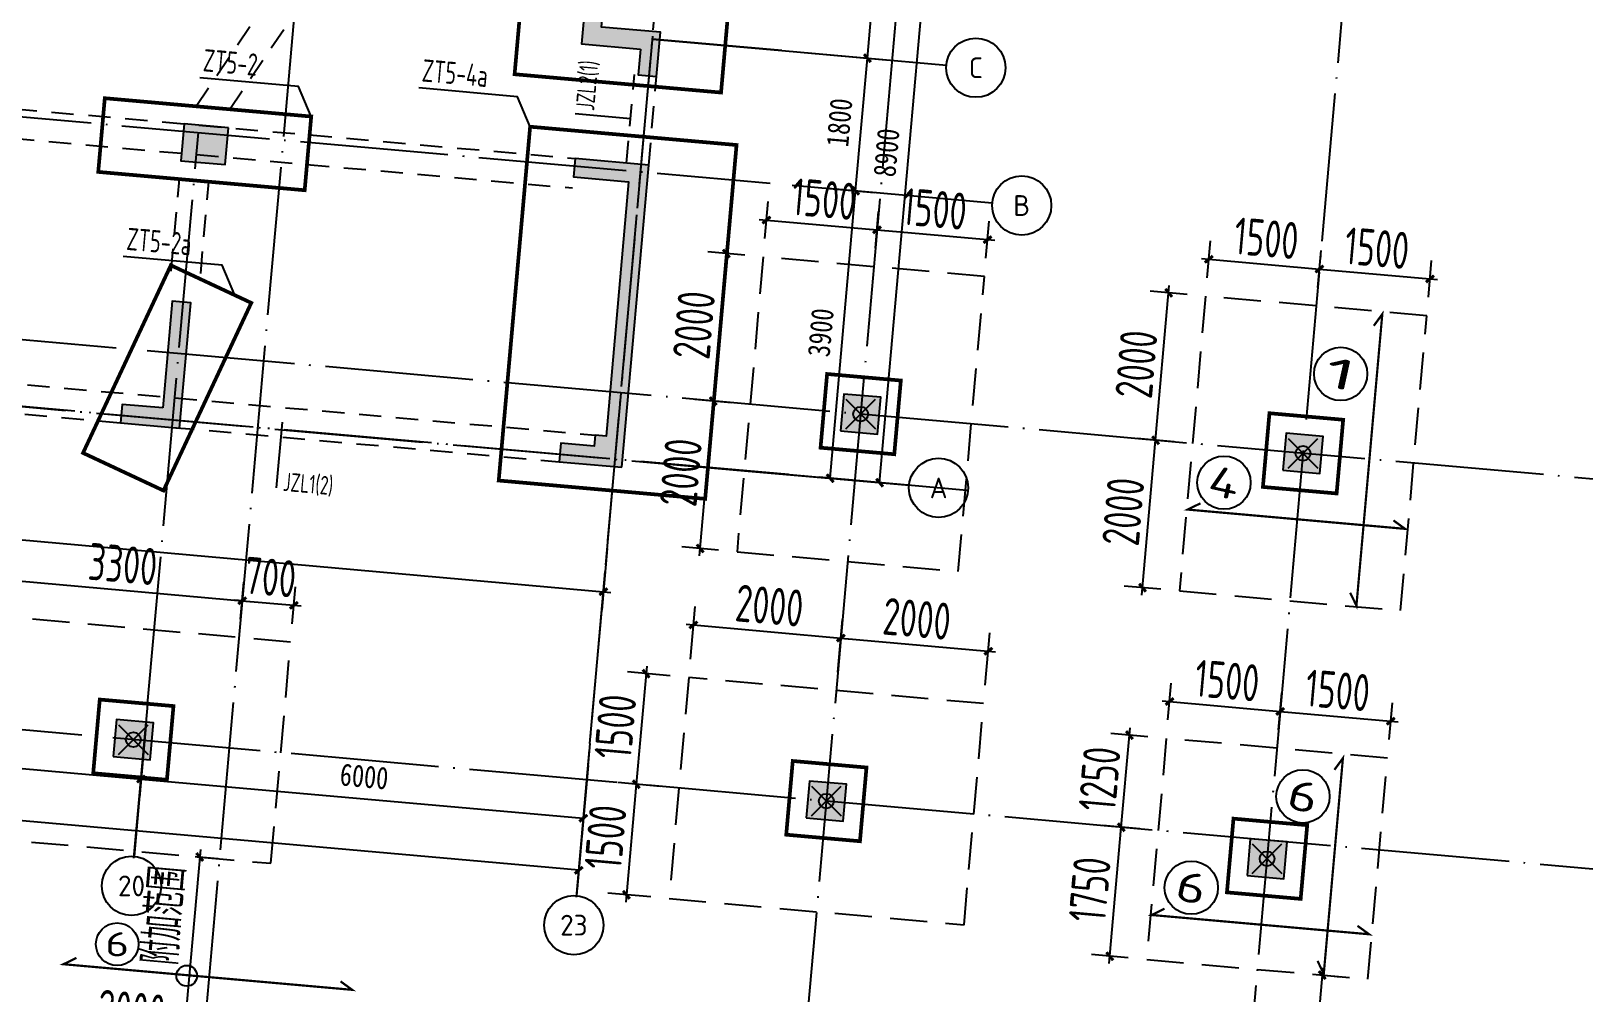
# Model space of a CAD drawing. Extents: x -57409 to 252654, y -8259 to 229119.
# Drawn here: x 193468 to 214449, y 32234 to 45232 of the extents above; entities that cross this region are included whole.
import ezdxf
from ezdxf.enums import TextEntityAlignment as Align

# ---------------------------------------------------------------- set-up
doc = ezdxf.new("R2010")
doc.units = 0
doc.header["$LTSCALE"] = 100
doc.header["$PDMODE"] = 35
doc.header["$PDSIZE"] = 200
for name, pattern in [('3', [5, 3, -2]), ('DASHED', [0.75, 0.5, -0.25]), ('DOTE', [2.42, 2, -0.2, 0.02, -0.2])]:
    doc.linetypes.add(name, pattern=pattern)
doc.layers.get('0').update_dxf_attribs({"linetype": 'CONTINUOUS'})
doc.layers.get('Defpoints').update_dxf_attribs({"linetype": 'CONTINUOUS'})
for name, color, linetype in [('AXIS', 3, 'CONTINUOUS'), ('B-TEXT', 3, 'CONTINUOUS'), ('codim', 7, 'CONTINUOUS'), ('COLU', 7, 'CONTINUOUS'), ('colu-主楼', 7, 'CONTINUOUS'), ('CT', 2, 'CONTINUOUS'), ('dote', 253, 'DOTE'), ('h填实-主楼', 254, 'CONTINUOUS'), ('h填实-柱墙', 254, 'CONTINUOUS'), ('wall-主楼', 2, 'CONTINUOUS'), ('Z-AXIS', 3, 'CONTINUOUS'), ('Z-CT', 2, 'CONTINUOUS'), ('Z-TEXT', 2, 'CONTINUOUS'), ('z柱下板带', 140, 'CONTINUOUS'), ('z柱下板带1', 60, 'CONTINUOUS'), ('承台编号', 3, 'CONTINUOUS'), ('板底钢筋', 24, 'CONTINUOUS'), ('梁虚线', 134, '3'), ('水平标注', 2, 'CONTINUOUS')]:
    doc.layers.add(name, color=color, linetype=linetype)
doc.layers.add('重心计算', color=7, linetype='CONTINUOUS', plot=False)
doc.styles.add('_TCH_AXIS', font='tssdeng.shx', dxfattribs={"width": 0.7, "bigfont": 'tssdchn.shx'})
doc.styles.add('CADReader_TextStyle', font='tssdeng.shx', dxfattribs={"height": 0.2, "bigfont": 'gbcbig.shx'})
doc.styles.add('COMPLEX', font='tssdeng.shx', dxfattribs={"width": 0.7, "bigfont": 'tssdchn.shx'})
doc.styles.add('DIM_FONT', font='SIMHEI.TTF', dxfattribs={"width": 0.8})
doc.styles.add('Jgcad-DIM', font='tssdeng.shx', dxfattribs={"width": 0.7, "bigfont": 'tssdchn.shx'})
doc.styles.get("Standard").update_dxf_attribs({"font": 'tssdeng.shx', "width": 0.7, "bigfont": 'tssdchn.shx'})
doc.styles.add('TSSD_Dimension', font='tssdeng.shx', dxfattribs={"width": 0.7})
doc.dimstyles.new('DIMN', dxfattribs={"dimtxt": 300, "dimasz": 100, "dimexe": 250, "dimexo": 300, "dimgap": 150, "dimtad": 1, "dimdec": 0, "dimzin": 0, "dimdsep": 46, "dimtxsty": 'DIM_FONT', "dimblk": 'ARCHTICK', "dimcen": 0.09, "dimclrt": 7, "dimazin": 2, "dimtfac": 1, "dimtdec": 0, "dimtix": 1, "dimtmove": 2, "dimatfit": 3, "dimfxl": 1, "dimtolj": 1, "dimtzin": 0, "dimarcsym": 0})
doc.dimstyles.new('TSSD_100_100$0', dxfattribs={"dimtxt": 300, "dimasz": 100, "dimexe": 100, "dimexo": 250, "dimgap": 100, "dimtad": 1, "dimdec": 0, "dimzin": 0, "dimdsep": 46, "dimtxsty": 'TSSD_Dimension', "dimblk": '_tsdbk', "dimblk1": '_tsdbk', "dimblk2": '_tsdbk', "dimsah": 1, "dimcen": 0, "dimdle": 100, "dimclrt": 7, "dimadec": 0, "dimazin": 0, "dimtfac": 1, "dimtdec": 0, "dimtix": 1, "dimtmove": 2, "dimatfit": 3, "dimldrblk": '_tsdbk', "dimfxl": 1, "dimtolj": 1, "dimtzin": 0, "dimarcsym": 0})

# ---------------------------------------------------------------- blocks, each defined once
blk = doc.blocks.new('_tsdbk')
blk.add_line((-1, 0), (0, 0))
at = {"const_width": 0.5}
blk.add_lwpolyline([(-0.7, -0.7), (0.7, 0.7)], dxfattribs=at)
blk = doc.blocks.new('*D14')
at = {"layer": 'Defpoints', "color": 0}
for p in [(48949, 33607), (214449, 18928), (214184, 15937)]:
    blk.add_point(p, dxfattribs=at)
at = {"layer": 'Z-AXIS', "color": 0, "lineweight": -2}
for p, q in [((48927, 33358), (48675, 30516)), ((48783, 30606), (214084, 15946)), ((214427, 18679), (214175, 15837))]:
    blk.add_line(p, q, dxfattribs=at)
at = {"layer": 'Z-AXIS', "color": 0, "lineweight": -2, "xscale": 100, "yscale": 100, "zscale": 100}
for p, rotation in [((48684, 30615), 174.9316457825303), ((214184, 15937), 354.9316457825303)]:
    blk.add_blockref('_tsdbk', p, dxfattribs=dict(at, rotation=rotation))
at = {"layer": 'Z-AXIS', "color": 7, "insert": (131465, 23625), "char_height": 500, "attachment_point": 5, "rotation": 354.9316, "style": 'TSSD_Dimension'}
blk.add_mtext('\\A1;166150', dxfattribs=at)
blk = doc.blocks.new('_AXISO')
blk.add_circle((0, 0), 0.5)
at = {"layer": 'B-TEXT', "style": 'COMPLEX', "width": 1.450893}
blk.add_attdef('A', text='', height=0.56, dxfattribs=at).set_placement((0.249375, -0.28), (0.749375, -0.28), align=Align.FIT)
blk = doc.blocks.new('_ArchTick')
at = {"color": 0, "linetype": 'ByBlock', "const_width": 0.4}
blk.add_lwpolyline([(-0.5, -0.5), (0.5, 0.5)], dxfattribs=at)
blk = doc.blocks.new('*D2493')
at = {"layer": 'codim', "color": 7, "lineweight": -2}
for p, q in [((208447, 34451), (207949, 34495)), ((208292, 32708), (207794, 32752))]:
    blk.add_line(p, q, dxfattribs=at)
at = {"layer": 'codim', "color": 0, "lineweight": -2}
blk.add_line((208035, 32630), (208207, 34572), dxfattribs=at)
at = {"layer": 'Defpoints', "color": 0}
for p in [(208198, 34473), (208696, 34429), (208541, 32685)]:
    blk.add_point(p, dxfattribs=at)
at = {"layer": 'codim', "color": 0, "lineweight": -2, "xscale": 100, "yscale": 100, "zscale": 100}
for p, rotation in [((208198, 34473), 84.93164578921419), ((208043, 32730), 264.9316457892142)]:
    blk.add_blockref('_ArchTick', p, dxfattribs=dict(at, rotation=rotation))
at = {"layer": 'codim', "color": 1, "insert": (207772, 33632), "char_height": 500, "attachment_point": 5, "rotation": 84.9316, "style": 'Jgcad-DIM'}
blk.add_mtext('\\A1;1750', dxfattribs=at)
blk = doc.blocks.new('*D2494')
at = {"layer": 'codim', "color": 7, "lineweight": -2}
for p, q in [((208557, 35696), (208059, 35740)), ((208447, 34451), (207949, 34495))]:
    blk.add_line(p, q, dxfattribs=at)
at = {"layer": 'codim', "color": 0, "lineweight": -2}
blk.add_line((208189, 34373), (208317, 35818), dxfattribs=at)
at = {"layer": 'Defpoints', "color": 0}
for p in [(208308, 35718), (208807, 35674), (208696, 34429)]:
    blk.add_point(p, dxfattribs=at)
at = {"layer": 'codim', "color": 0, "lineweight": -2, "xscale": 100, "yscale": 100, "zscale": 100}
for p, rotation in [((208308, 35718), 84.93164578921419), ((208198, 34473), 264.9316457892142)]:
    blk.add_blockref('_ArchTick', p, dxfattribs=dict(at, rotation=rotation))
at = {"layer": 'codim', "color": 1, "insert": (207905, 35126), "char_height": 500, "attachment_point": 5, "rotation": 84.9316, "style": 'Jgcad-DIM'}
blk.add_mtext('\\A1;1250', dxfattribs=at)
blk = doc.blocks.new('*D2495')
at = {"layer": 'codim', "color": 7, "lineweight": -2}
for p, q in [((208829, 35923), (208873, 36421)), ((210323, 35790), (210367, 36288))]:
    blk.add_line(p, q, dxfattribs=at)
at = {"layer": 'codim', "color": 0, "lineweight": -2}
blk.add_line((208751, 36181), (210444, 36030), dxfattribs=at)
at = {"layer": 'Defpoints', "color": 0}
for p in [(210345, 36039), (208807, 35674), (210301, 35541)]:
    blk.add_point(p, dxfattribs=at)
at = {"layer": 'codim', "color": 0, "lineweight": -2, "xscale": 100, "yscale": 100, "zscale": 100}
for p, rotation in [((208851, 36172), 174.931645787588), ((210345, 36039), 354.9316457875879)]:
    blk.add_blockref('_ArchTick', p, dxfattribs=dict(at, rotation=rotation))
at = {"layer": 'codim', "color": 1, "insert": (209629, 36454), "char_height": 500, "attachment_point": 5, "rotation": 354.9316, "style": 'Jgcad-DIM'}
blk.add_mtext('\\A1;1500', dxfattribs=at)
blk = doc.blocks.new('*D2496')
at = {"layer": 'codim', "color": 7, "lineweight": -2}
for p, q in [((210323, 35790), (210367, 36288)), ((211817, 35658), (211861, 36156))]:
    blk.add_line(p, q, dxfattribs=at)
at = {"layer": 'codim', "color": 0, "lineweight": -2}
blk.add_line((210245, 36048), (211939, 35898), dxfattribs=at)
at = {"layer": 'Defpoints', "color": 0}
for p in [(211839, 35907), (210301, 35541), (211795, 35409)]:
    blk.add_point(p, dxfattribs=at)
at = {"layer": 'codim', "color": 0, "lineweight": -2, "xscale": 100, "yscale": 100, "zscale": 100}
for p, rotation in [((210345, 36039), 174.931645787588), ((211839, 35907), 354.9316457875879)]:
    blk.add_blockref('_ArchTick', p, dxfattribs=dict(at, rotation=rotation))
at = {"layer": 'codim', "color": 1, "insert": (211123, 36322), "char_height": 500, "attachment_point": 5, "rotation": 354.9316, "style": 'Jgcad-DIM'}
blk.add_mtext('\\A1;1500', dxfattribs=at)
blk = doc.blocks.new('*D2497')
at = {"layer": 'codim', "color": 0, "lineweight": -2}
blk.add_line((202500, 38141), (202694, 40332), dxfattribs=at)
at = {"layer": 'codim', "color": 7, "lineweight": -2}
for p, q in [((202934, 40210), (202436, 40254)), ((202758, 38218), (202260, 38262))]:
    blk.add_line(p, q, dxfattribs=at)
at = {"layer": 'Defpoints', "color": 0}
for p in [(202685, 40232), (203183, 40188), (203007, 38196)]:
    blk.add_point(p, dxfattribs=at)
at = {"layer": 'codim', "color": 0, "lineweight": -2, "xscale": 100, "yscale": 100, "zscale": 100}
for p, rotation in [((202685, 40232), 84.93164578921422), ((202509, 38240), 264.9316457892142)]:
    blk.add_blockref('_ArchTick', p, dxfattribs=dict(at, rotation=rotation))
at = {"layer": 'codim', "color": 1, "insert": (202248, 39267), "char_height": 500, "attachment_point": 5, "rotation": 84.9316, "style": 'Jgcad-DIM'}
blk.add_mtext('\\A1;2000', dxfattribs=at)
blk = doc.blocks.new('*D2498')
at = {"layer": 'codim', "color": 7, "lineweight": -2}
for p, q in [((203382, 42429), (203426, 42927)), ((204876, 42297), (204920, 42795))]:
    blk.add_line(p, q, dxfattribs=at)
at = {"layer": 'codim', "color": 0, "lineweight": -2}
blk.add_line((203305, 42687), (204998, 42537), dxfattribs=at)
at = {"layer": 'Defpoints', "color": 0}
for p in [(204898, 42546), (203360, 42180), (204854, 42048)]:
    blk.add_point(p, dxfattribs=at)
at = {"layer": 'codim', "color": 0, "lineweight": -2, "xscale": 100, "yscale": 100, "zscale": 100}
for p, rotation in [((203404, 42678), 174.9316457875892), ((204898, 42546), 354.9316457875892)]:
    blk.add_blockref('_ArchTick', p, dxfattribs=dict(at, rotation=rotation))
at = {"layer": 'codim', "color": 1, "insert": (204182, 42961), "char_height": 500, "attachment_point": 5, "rotation": 354.9316, "style": 'Jgcad-DIM'}
blk.add_mtext('\\A1;1500', dxfattribs=at)
blk = doc.blocks.new('*D2499')
at = {"layer": 'codim', "color": 7, "lineweight": -2}
for p, q in [((204876, 42297), (204920, 42795)), ((206370, 42164), (206415, 42662))]:
    blk.add_line(p, q, dxfattribs=at)
at = {"layer": 'codim', "color": 0, "lineweight": -2}
blk.add_line((204799, 42555), (206492, 42405), dxfattribs=at)
at = {"layer": 'Defpoints', "color": 0}
for p in [(206392, 42413), (204854, 42048), (206348, 41915)]:
    blk.add_point(p, dxfattribs=at)
at = {"layer": 'codim', "color": 0, "lineweight": -2, "xscale": 100, "yscale": 100, "zscale": 100}
for p, rotation in [((204898, 42546), 174.9316457875892), ((206392, 42413), 354.9316457875892)]:
    blk.add_blockref('_ArchTick', p, dxfattribs=dict(at, rotation=rotation))
at = {"layer": 'codim', "color": 1, "insert": (205676, 42828), "char_height": 500, "attachment_point": 5, "rotation": 354.9316, "style": 'Jgcad-DIM'}
blk.add_mtext('\\A1;1500', dxfattribs=at)
blk = doc.blocks.new('*D2448')
at = {"layer": 'codim', "color": 7, "lineweight": -2}
for p, q in [((208911, 39680), (208413, 39724)), ((208734, 37688), (208236, 37732))]:
    blk.add_line(p, q, dxfattribs=at)
at = {"layer": 'codim', "color": 0, "lineweight": -2}
blk.add_line((208476, 37611), (208671, 39802), dxfattribs=at)
at = {"layer": 'Defpoints', "color": 0}
for p in [(208662, 39702), (209160, 39658), (208983, 37666)]:
    blk.add_point(p, dxfattribs=at)
at = {"layer": 'codim', "color": 0, "lineweight": -2, "xscale": 100, "yscale": 100, "zscale": 100}
for p, rotation in [((208662, 39702), 84.93164578921419), ((208485, 37710), 264.9316457892142)]:
    blk.add_blockref('_ArchTick', p, dxfattribs=dict(at, rotation=rotation))
at = {"layer": 'codim', "color": 1, "insert": (208225, 38737), "char_height": 500, "attachment_point": 5, "rotation": 84.9316, "style": 'Jgcad-DIM'}
blk.add_mtext('\\A1;2000', dxfattribs=at)
blk = doc.blocks.new('*D2449')
at = {"layer": 'codim', "color": 0, "lineweight": -2}
blk.add_line((208653, 39603), (208847, 41794), dxfattribs=at)
at = {"layer": 'codim', "color": 7, "lineweight": -2}
for p, q in [((209088, 41672), (208590, 41717)), ((208911, 39680), (208413, 39724))]:
    blk.add_line(p, q, dxfattribs=at)
at = {"layer": 'Defpoints', "color": 0}
for p in [(208839, 41694), (209337, 41650), (209160, 39658)]:
    blk.add_point(p, dxfattribs=at)
at = {"layer": 'codim', "color": 0, "lineweight": -2, "xscale": 100, "yscale": 100, "zscale": 100}
for p, rotation in [((208839, 41694), 84.93164578921419), ((208662, 39702), 264.9316457892142)]:
    blk.add_blockref('_ArchTick', p, dxfattribs=dict(at, rotation=rotation))
at = {"layer": 'codim', "color": 1, "insert": (208402, 40729), "char_height": 500, "attachment_point": 5, "rotation": 84.9316, "style": 'Jgcad-DIM'}
blk.add_mtext('\\A1;2000', dxfattribs=at)
blk = doc.blocks.new('*D2450')
at = {"layer": 'codim', "color": 7, "lineweight": -2}
for p, q in [((209359, 41899), (209403, 42397)), ((210853, 41767), (210897, 42265))]:
    blk.add_line(p, q, dxfattribs=at)
at = {"layer": 'codim', "color": 0, "lineweight": -2}
blk.add_line((209281, 42157), (210975, 42007), dxfattribs=at)
at = {"layer": 'Defpoints', "color": 0}
for p in [(210875, 42016), (209337, 41650), (210831, 41518)]:
    blk.add_point(p, dxfattribs=at)
at = {"layer": 'codim', "color": 0, "lineweight": -2, "xscale": 100, "yscale": 100, "zscale": 100}
for p, rotation in [((209381, 42148), 174.9316457875876), ((210875, 42016), 354.9316457875876)]:
    blk.add_blockref('_ArchTick', p, dxfattribs=dict(at, rotation=rotation))
at = {"layer": 'codim', "color": 1, "insert": (210159, 42431), "char_height": 500, "attachment_point": 5, "rotation": 354.9316, "style": 'Jgcad-DIM'}
blk.add_mtext('\\A1;1500', dxfattribs=at)
blk = doc.blocks.new('*D2451')
at = {"layer": 'codim', "color": 7, "lineweight": -2}
for p, q in [((210853, 41767), (210897, 42265)), ((212347, 41634), (212391, 42132))]:
    blk.add_line(p, q, dxfattribs=at)
at = {"layer": 'codim', "color": 0, "lineweight": -2}
blk.add_line((210775, 42025), (212469, 41874), dxfattribs=at)
at = {"layer": 'Defpoints', "color": 0}
for p in [(212369, 41883), (210831, 41518), (212325, 41385)]:
    blk.add_point(p, dxfattribs=at)
at = {"layer": 'codim', "color": 0, "lineweight": -2, "xscale": 100, "yscale": 100, "zscale": 100}
for p, rotation in [((210875, 42016), 174.9316457875876), ((212369, 41883), 354.9316457875876)]:
    blk.add_blockref('_ArchTick', p, dxfattribs=dict(at, rotation=rotation))
at = {"layer": 'codim', "color": 1, "insert": (211653, 42298), "char_height": 500, "attachment_point": 5, "rotation": 354.9316, "style": 'Jgcad-DIM'}
blk.add_mtext('\\A1;1500', dxfattribs=at)
blk = doc.blocks.new('*D1786')
at = {"layer": 'codim', "color": 7, "lineweight": -2}
for p, q in [((193013, 37576), (193057, 38075)), ((196300, 37285), (196344, 37783))]:
    blk.add_line(p, q, dxfattribs=at)
at = {"layer": 'codim', "color": 0, "lineweight": -2}
blk.add_line((192935, 37834), (196422, 37525), dxfattribs=at)
at = {"layer": 'Defpoints', "color": 0}
for p in [(196322, 37534), (192991, 37327), (196278, 37036)]:
    blk.add_point(p, dxfattribs=at)
at = {"layer": 'codim', "color": 0, "lineweight": -2, "xscale": 100, "yscale": 100, "zscale": 100}
for p, rotation in [((193035, 37825), 174.9316457875869), ((196322, 37534), 354.9316457875869)]:
    blk.add_blockref('_ArchTick', p, dxfattribs=dict(at, rotation=rotation))
at = {"layer": 'codim', "color": 1, "insert": (194709, 38028), "char_height": 500, "attachment_point": 5, "rotation": 354.9316, "style": 'Jgcad-DIM'}
blk.add_mtext('\\A1;3300', dxfattribs=at)
blk = doc.blocks.new('*D1567')
at = {"layer": 'codim', "color": 7, "lineweight": -2}
for p, q in [((193778, 31485), (193822, 31983)), ((195770, 31308), (195814, 31806))]:
    blk.add_line(p, q, dxfattribs=at)
at = {"layer": 'codim', "color": 0, "lineweight": -2}
blk.add_line((193700, 31743), (195892, 31549), dxfattribs=at)
at = {"layer": 'Defpoints', "color": 0}
for p in [(195792, 31557), (193756, 31236), (195748, 31059)]:
    blk.add_point(p, dxfattribs=at)
at = {"layer": 'codim', "color": 0, "lineweight": -2, "xscale": 100, "yscale": 100, "zscale": 100}
for p, rotation in [((193800, 31734), 174.9316457875891), ((195792, 31557), 354.9316457875891)]:
    blk.add_blockref('_ArchTick', p, dxfattribs=dict(at, rotation=rotation))
at = {"layer": 'codim', "color": 1, "insert": (194827, 31994), "char_height": 500, "attachment_point": 5, "rotation": 354.9316, "style": 'Jgcad-DIM'}
blk.add_mtext('\\A1;2000', dxfattribs=at)
blk = doc.blocks.new('*D441')
at = {"layer": 'codim', "color": 7, "lineweight": -2}
for p, q in [((196300, 37285), (196344, 37783)), ((196997, 37223), (197041, 37721))]:
    blk.add_line(p, q, dxfattribs=at)
at = {"layer": 'codim', "color": 0, "lineweight": -2}
for p, q in [((196322, 37534), (196222, 37543)), ((196322, 37534), (197019, 37472)), ((197019, 37472), (197119, 37463))]:
    blk.add_line(p, q, dxfattribs=at)
at = {"layer": 'Defpoints', "color": 0}
for p in [(197019, 37472), (196278, 37036), (196975, 36974)]:
    blk.add_point(p, dxfattribs=at)
at = {"layer": 'codim', "color": 0, "lineweight": -2, "xscale": 100, "yscale": 100, "zscale": 100}
for p, rotation in [((196322, 37534), 354.9316457875869), ((197019, 37472), 174.9316457875869)]:
    blk.add_blockref('_ArchTick', p, dxfattribs=dict(at, rotation=rotation))
at = {"layer": 'codim', "color": 1, "insert": (196702, 37852), "char_height": 500, "attachment_point": 5, "rotation": 354.9316, "style": 'Jgcad-DIM'}
blk.add_mtext('\\A1;700', dxfattribs=at)
blk = doc.blocks.new('*D442')
at = {"layer": 'codim', "color": 7, "lineweight": -2}
for p, q in [((203111, 42202), (202613, 42247)), ((202934, 40210), (202436, 40254))]:
    blk.add_line(p, q, dxfattribs=at)
at = {"layer": 'codim', "color": 0, "lineweight": -2}
blk.add_line((202676, 40133), (202871, 42324), dxfattribs=at)
at = {"layer": 'Defpoints', "color": 0}
for p in [(202862, 42225), (203360, 42180), (203183, 40188)]:
    blk.add_point(p, dxfattribs=at)
at = {"layer": 'codim', "color": 0, "lineweight": -2, "xscale": 100, "yscale": 100, "zscale": 100}
for p, rotation in [((202862, 42225), 84.93164578921422), ((202685, 40232), 264.9316457892142)]:
    blk.add_blockref('_ArchTick', p, dxfattribs=dict(at, rotation=rotation))
at = {"layer": 'codim', "color": 1, "insert": (202425, 41259), "char_height": 500, "attachment_point": 5, "rotation": 84.9316, "style": 'Jgcad-DIM'}
blk.add_mtext('\\A1;2000', dxfattribs=at)
blk = doc.blocks.new('*D2881')
at = {"layer": 'codim', "color": 0, "lineweight": -2}
blk.add_line((210922, 32575), (210536, 28242), dxfattribs=at)
at = {"layer": 'codim', "color": 7, "lineweight": -2}
for p, q in [((210852, 32481), (211162, 32453)), ((210485, 28347), (210794, 28319))]:
    blk.add_line(p, q, dxfattribs=at)
at = {"layer": 'Defpoints', "color": 0}
for p in [(210603, 32503), (210236, 28369), (210545, 28342)]:
    blk.add_point(p, dxfattribs=at)
at = {"layer": 'codim', "color": 0, "lineweight": -2, "xscale": 100, "yscale": 100, "zscale": 100}
for p, rotation in [((210913, 32475), 84.89999999998034), ((210545, 28342), 264.8999999999803)]:
    blk.add_blockref('_ArchTick', p, dxfattribs=dict(at, rotation=rotation))
at = {"layer": 'codim', "color": 1, "insert": (210380, 30440), "char_height": 500, "attachment_point": 5, "rotation": 84.9, "style": 'Jgcad-DIM'}
blk.add_mtext('\\A1;\\A1;\\A1;\\A1;附加范围', dxfattribs=at)
blk = doc.blocks.new('*D2882')
at = {"layer": 'codim', "color": 0, "lineweight": -2}
blk.add_line((195757, 34171), (195473, 30983), dxfattribs=at)
at = {"layer": 'codim', "color": 7, "lineweight": -2}
for p, q in [((195687, 34077), (195998, 34049)), ((195422, 31088), (195731, 31061))]:
    blk.add_line(p, q, dxfattribs=at)
at = {"layer": 'Defpoints', "color": 0}
for p in [(195438, 34099), (195173, 31111), (195482, 31083)]:
    blk.add_point(p, dxfattribs=at)
at = {"layer": 'codim', "color": 0, "lineweight": -2, "xscale": 100, "yscale": 100, "zscale": 100}
for p, rotation in [((195748, 34071), 84.89999999998034), ((195482, 31083), 264.8999999999803)]:
    blk.add_blockref('_ArchTick', p, dxfattribs=dict(at, rotation=rotation))
at = {"layer": 'codim', "color": 1, "insert": (195265, 33282), "char_height": 500, "attachment_point": 5, "rotation": 84.9, "style": 'Jgcad-DIM'}
blk.add_mtext('\\A1;\\A1;\\A1;\\A1;附加范围', dxfattribs=at)
blk = doc.blocks.new('*D2948')
at = {"layer": 'codim', "color": 7, "lineweight": -2}
for p, q in [((202376, 36746), (202440, 37456)), ((204368, 36569), (204432, 37279))]:
    blk.add_line(p, q, dxfattribs=at)
at = {"layer": 'codim', "color": 0, "lineweight": -2}
blk.add_line((202318, 37216), (204509, 37021), dxfattribs=at)
at = {"layer": 'Defpoints', "color": 0}
for p in [(204409, 37030), (202354, 36497), (204346, 36320)]:
    blk.add_point(p, dxfattribs=at)
at = {"layer": 'codim', "color": 0, "lineweight": -2, "xscale": 100, "yscale": 100, "zscale": 100}
for p, rotation in [((202417, 37207), 174.9), ((204409, 37030), 354.9)]:
    blk.add_blockref('_ArchTick', p, dxfattribs=dict(at, rotation=rotation))
at = {"layer": 'codim', "color": 1, "insert": (203445, 37467), "char_height": 500, "attachment_point": 5, "rotation": 354.9, "style": 'Jgcad-DIM'}
blk.add_mtext('\\A1;2000', dxfattribs=at)
blk = doc.blocks.new('*D2949')
at = {"layer": 'codim', "color": 7, "lineweight": -2}
for p, q in [((204368, 36569), (204432, 37279)), ((206361, 36393), (206424, 37101))]:
    blk.add_line(p, q, dxfattribs=at)
at = {"layer": 'codim', "color": 0, "lineweight": -2}
blk.add_line((204310, 37038), (206501, 36843), dxfattribs=at)
at = {"layer": 'Defpoints', "color": 0}
for p in [(206402, 36852), (204346, 36320), (206338, 36144)]:
    blk.add_point(p, dxfattribs=at)
at = {"layer": 'codim', "color": 0, "lineweight": -2, "xscale": 100, "yscale": 100, "zscale": 100}
for p, rotation in [((204409, 37030), 174.9), ((206402, 36852), 354.9)]:
    blk.add_blockref('_ArchTick', p, dxfattribs=dict(at, rotation=rotation))
at = {"layer": 'codim', "color": 1, "insert": (205437, 37289), "char_height": 500, "attachment_point": 5, "rotation": 354.9, "style": 'Jgcad-DIM'}
blk.add_mtext('\\A1;2000', dxfattribs=at)
blk = doc.blocks.new('*D2950')
at = {"layer": 'codim', "color": 7, "lineweight": -2}
for p, q in [((202105, 36519), (201529, 36571)), ((201972, 35025), (201396, 35077))]:
    blk.add_line(p, q, dxfattribs=at)
at = {"layer": 'codim', "color": 0, "lineweight": -2}
blk.add_line((201787, 36648), (201636, 34955), dxfattribs=at)
at = {"layer": 'Defpoints', "color": 0}
for p in [(202354, 36497), (201645, 35054), (202222, 35003)]:
    blk.add_point(p, dxfattribs=at)
at = {"layer": 'codim', "color": 0, "lineweight": -2, "xscale": 100, "yscale": 100, "zscale": 100}
for p, rotation in [((201778, 36548), 84.9), ((201645, 35054), 264.9)]:
    blk.add_blockref('_ArchTick', p, dxfattribs=dict(at, rotation=rotation))
at = {"layer": 'codim', "color": 1, "insert": (201363, 35832), "char_height": 500, "attachment_point": 5, "rotation": 84.9, "style": 'Jgcad-DIM'}
blk.add_mtext('\\A1;1500', dxfattribs=at)
blk = doc.blocks.new('*D2951')
at = {"layer": 'codim', "color": 7, "lineweight": -2}
for p, q in [((201972, 35025), (201396, 35077)), ((201840, 33531), (201263, 33583))]:
    blk.add_line(p, q, dxfattribs=at)
at = {"layer": 'codim', "color": 0, "lineweight": -2}
blk.add_line((201654, 35154), (201503, 33461), dxfattribs=at)
at = {"layer": 'Defpoints', "color": 0}
for p in [(202222, 35003), (201512, 33560), (202089, 33509)]:
    blk.add_point(p, dxfattribs=at)
at = {"layer": 'codim', "color": 0, "lineweight": -2, "xscale": 100, "yscale": 100, "zscale": 100}
for p, rotation in [((201645, 35054), 84.9), ((201512, 33560), 264.9)]:
    blk.add_blockref('_ArchTick', p, dxfattribs=dict(at, rotation=rotation))
at = {"layer": 'codim', "color": 1, "insert": (201230, 34338), "char_height": 500, "attachment_point": 5, "rotation": 84.9, "style": 'Jgcad-DIM'}
blk.add_mtext('\\A1;1500', dxfattribs=at)
blk = doc.blocks.new('*D2980')
at = {"layer": 'AXIS', "color": 0, "lineweight": -2}
for p, q in [((157163, 39161), (157018, 37529)), ((200868, 33891), (157040, 37778)), ((200991, 35274), (200846, 33642))]:
    blk.add_line(p, q, dxfattribs=at)
at = {"layer": 'Defpoints', "color": 0}
for p in [(157189, 39460), (157040, 37778), (201017, 35572)]:
    blk.add_point(p, dxfattribs=at)
at = {"layer": 'AXIS', "color": 0, "lineweight": -2, "xscale": 100, "yscale": 100, "zscale": 100}
for p, rotation in [((157040, 37778), 174.9316457873333), ((200868, 33891), 354.9316457873333)]:
    blk.add_blockref('_ArchTick', p, dxfattribs=dict(at, rotation=rotation))
at = {"layer": 'AXIS', "color": 7, "insert": (178981, 36134), "char_height": 300, "attachment_point": 5, "rotation": 354.9316, "style": 'DIM_FONT'}
blk.add_mtext('\\A1;44000', dxfattribs=at)
blk = doc.blocks.new('*D2981')
at = {"layer": 'AXIS', "color": 0, "lineweight": -2}
for p, q in [((195017, 35838), (194932, 34876)), ((200994, 35308), (200908, 34346)), ((194954, 35125), (200930, 34595))]:
    blk.add_line(p, q, dxfattribs=at)
at = {"layer": 'Defpoints', "color": 0}
for p in [(195044, 36137), (201020, 35607), (200930, 34595)]:
    blk.add_point(p, dxfattribs=at)
at = {"layer": 'AXIS', "color": 0, "lineweight": -2, "xscale": 100, "yscale": 100, "zscale": 100}
for p, rotation in [((194954, 35125), 174.9316457873333), ((200930, 34595), 354.9316457873333)]:
    blk.add_blockref('_ArchTick', p, dxfattribs=dict(at, rotation=rotation))
at = {"layer": 'AXIS', "color": 7, "insert": (197969, 35159), "char_height": 300, "attachment_point": 5, "rotation": 354.9316, "style": 'DIM_FONT'}
blk.add_mtext('\\A1;6000', dxfattribs=at)
blk = doc.blocks.new('*D2982')
at = {"layer": 'AXIS', "color": 0, "lineweight": -2}
for p, q in [((191132, 36182), (191047, 35220)), ((195017, 35838), (194932, 34876)), ((191069, 35469), (194954, 35125))]:
    blk.add_line(p, q, dxfattribs=at)
at = {"layer": 'Defpoints', "color": 0}
for p in [(191159, 36481), (195044, 36137), (194954, 35125)]:
    blk.add_point(p, dxfattribs=at)
at = {"layer": 'AXIS', "color": 0, "lineweight": -2, "xscale": 100, "yscale": 100, "zscale": 100}
for p, rotation in [((191069, 35469), 174.9316457873333), ((194954, 35125), 354.9316457873333)]:
    blk.add_blockref('_ArchTick', p, dxfattribs=dict(at, rotation=rotation))
at = {"layer": 'AXIS', "color": 7, "insert": (193038, 35596), "char_height": 300, "attachment_point": 5, "rotation": 354.9316, "style": 'DIM_FONT'}
blk.add_mtext('\\A1;3900', dxfattribs=at)
blk = doc.blocks.new('*D2989')
at = {"layer": 'AXIS', "color": 0, "lineweight": -2}
for p, q in [((204195, 48130), (205968, 47973)), ((204933, 39129), (205719, 47995)), ((203408, 39265), (205182, 39107))]:
    blk.add_line(p, q, dxfattribs=at)
at = {"layer": 'Defpoints', "color": 0}
for p in [(203896, 48156), (205719, 47995), (203110, 39291)]:
    blk.add_point(p, dxfattribs=at)
at = {"layer": 'AXIS', "color": 0, "lineweight": -2, "xscale": 100, "yscale": 100, "zscale": 100}
for p, rotation in [((205719, 47995), 84.93164578755935), ((204933, 39129), 264.9316457875594)]:
    blk.add_blockref('_ArchTick', p, dxfattribs=dict(at, rotation=rotation))
at = {"layer": 'AXIS', "color": 7, "insert": (205027, 43589), "char_height": 300, "attachment_point": 5, "rotation": 84.9316, "style": 'DIM_FONT'}
blk.add_mtext('\\A1;8900', dxfattribs=at)
blk = doc.blocks.new('*D2991')
at = {"layer": 'AXIS', "color": 0, "lineweight": -2}
for p, q in [((204089, 46935), (205194, 46837)), ((204768, 44866), (204945, 46859)), ((203912, 44942), (205017, 44844))]:
    blk.add_line(p, q, dxfattribs=at)
at = {"layer": 'Defpoints', "color": 0}
for p in [(203790, 46961), (204945, 46859), (203613, 44969)]:
    blk.add_point(p, dxfattribs=at)
at = {"layer": 'AXIS', "color": 0, "lineweight": -2, "xscale": 100, "yscale": 100, "zscale": 100}
for p, rotation in [((204945, 46859), 84.93164578755935), ((204768, 44866), 264.9316457875594)]:
    blk.add_blockref('_ArchTick', p, dxfattribs=dict(at, rotation=rotation))
at = {"layer": 'AXIS', "color": 7, "insert": (204558, 45889), "char_height": 300, "attachment_point": 5, "rotation": 84.9316, "style": 'DIM_FONT'}
blk.add_mtext('\\A1;2000', dxfattribs=at)
blk = doc.blocks.new('*D2992')
at = {"layer": 'AXIS', "color": 0, "lineweight": -2}
for p, q in [((203912, 44942), (205017, 44844)), ((204609, 43074), (204768, 44866)), ((203753, 43149), (204858, 43051))]:
    blk.add_line(p, q, dxfattribs=at)
at = {"layer": 'Defpoints', "color": 0}
for p in [(203613, 44969), (204768, 44866), (203454, 43176)]:
    blk.add_point(p, dxfattribs=at)
at = {"layer": 'AXIS', "color": 0, "lineweight": -2, "xscale": 100, "yscale": 100, "zscale": 100}
for p, rotation in [((204768, 44866), 84.93164578755935), ((204609, 43074), 264.9316457875594)]:
    blk.add_blockref('_ArchTick', p, dxfattribs=dict(at, rotation=rotation))
at = {"layer": 'AXIS', "color": 7, "insert": (204390, 43996), "char_height": 300, "attachment_point": 5, "rotation": 84.9316, "style": 'DIM_FONT'}
blk.add_mtext('\\A1;1800', dxfattribs=at)
blk = doc.blocks.new('*D2993')
at = {"layer": 'AXIS', "color": 0, "lineweight": -2}
for p, q in [((203753, 43149), (204858, 43051)), ((204265, 39189), (204609, 43074)), ((203408, 39265), (204514, 39167))]:
    blk.add_line(p, q, dxfattribs=at)
at = {"layer": 'Defpoints', "color": 0}
for p in [(203454, 43176), (204609, 43074), (203110, 39291)]:
    blk.add_point(p, dxfattribs=at)
at = {"layer": 'AXIS', "color": 0, "lineweight": -2, "xscale": 100, "yscale": 100, "zscale": 100}
for p, rotation in [((204609, 43074), 84.93164578755935), ((204265, 39189), 264.9316457875594)]:
    blk.add_blockref('_ArchTick', p, dxfattribs=dict(at, rotation=rotation))
at = {"layer": 'AXIS', "color": 7, "insert": (204138, 41158), "char_height": 300, "attachment_point": 5, "rotation": 84.9316, "style": 'DIM_FONT'}
blk.add_mtext('\\A1;3900', dxfattribs=at)
blk = doc.blocks.new('*D3000')
at = {"layer": 'codim', "color": 7, "lineweight": -2}
for p, q in [((157426, 42127), (157353, 41318)), ((201254, 38240), (201179, 37407))]:
    blk.add_line(p, q, dxfattribs=at)
at = {"layer": 'codim', "color": 0, "lineweight": -2}
blk.add_line((157276, 41576), (201301, 37647), dxfattribs=at)
at = {"layer": 'Defpoints', "color": 0}
for p in [(157448, 42376), (201276, 38489), (201201, 37656)]:
    blk.add_point(p, dxfattribs=at)
at = {"layer": 'codim', "color": 0, "lineweight": -2, "xscale": 100, "yscale": 100, "zscale": 100}
for p, rotation in [((157376, 41567), 174.9), ((201201, 37656), 354.9)]:
    blk.add_blockref('_ArchTick', p, dxfattribs=dict(at, rotation=rotation))
at = {"layer": 'codim', "color": 1, "insert": (179320, 39960), "char_height": 500, "attachment_point": 5, "rotation": 354.9, "style": 'Jgcad-DIM'}
blk.add_mtext('\\A1;\\A1;\\A1;\\A1;附加范围', dxfattribs=at)

msp = doc.modelspace()

# ---------------------------------------------------------------- hatches: boundary and pattern name
at = {"layer": 'h填实-主楼'}
for points in [[(201701.6, 44987.9), (201670.7, 44639.2), (201919.7, 44617.1), (201972.7, 45214.8), (201175.8, 45285.5), (201202.3, 45584.3), (200953.3, 45606.4), (200904.7, 45058.5)], [(196136, 43925.4), (195538.3, 43978.4), (195494.1, 43480.4), (196091.8, 43427.3)], [(201451.5, 39337.9), (201813.7, 43421.8), (200817.6, 43510.2), (200795.5, 43261.2), (201542.6, 43194.9), (201237.8, 39758.4), (201088.4, 39771.6), (201075.1, 39622.2), (200626.9, 39662), (200604.8, 39413)], [(195248, 40139), (194700.1, 40187.6), (194678.1, 39938.6), (195474.9, 39867.9), (195625.1, 41561.3), (195376.1, 41583.4)]]:
    msp.add_hatch(color=256, dxfattribs=at).paths.add_polyline_path(points)
at = {"layer": 'h填实-柱墙'}
for points in [[(204406.4, 39828.7), (204904.4, 39784.6), (204948.6, 40282.6), (204450.6, 40326.8)], [(210382.9, 39298.7), (210881, 39254.5), (210925.1, 39752.5), (210427.1, 39796.7)], [(194579.3, 35429.7), (195077.4, 35385.5), (195121.5, 35883.6), (194623.5, 35927.7)], [(203942.6, 34599.3), (204440.6, 34555.1), (204484.8, 35053.1), (203986.7, 35097.3)], [(209897, 33820.2), (210395.1, 33776), (210439.2, 34274), (209941.2, 34318.2)]]:
    msp.add_hatch(color=256, dxfattribs=at).paths.add_polyline_path(points)

# ---------------------------------------------------------------- linework, layer by layer
at = {"layer": 'AXIS'}
for p, q in [((203613.2, 44968.9), (205835.4, 44771.8)), ((204232.3, 43106.9), (206454.5, 42909.8)), ((203109.6, 39291.2), (205331.8, 39094.1)), ((195043.6, 36136.7), (194861.1, 34078.9)), ((201020.1, 35606.6), (200837.6, 33548.8))]:
    msp.add_line(p, q, dxfattribs=at)
at = {"layer": 'AXIS', "linetype": 'Continuous'}
for centre in [(206233.8, 44736.5), (206853, 42874.5), (205730.2, 39058.8), (194825.8, 33680.4), (200802.3, 33150.4)]:
    msp.add_circle(centre, 400, dxfattribs=at)
at = {"layer": 'codim'}
msp.add_circle((195571.7, 32465.5), 140.1, dxfattribs=at)
at = {"layer": 'COLU'}
for points in [[(204406.4, 39828.7), (204904.4, 39784.6), (204948.6, 40282.6), (204450.6, 40326.8)], [(210382.9, 39298.7), (210881, 39254.5), (210925.1, 39752.5), (210427.1, 39796.7)], [(194579.3, 35429.7), (195077.4, 35385.5), (195121.5, 35883.6), (194623.5, 35927.7)], [(203942.6, 34599.3), (204440.6, 34555.1), (204484.8, 35053.1), (203986.7, 35097.3)], [(209897, 33820.2), (210395.1, 33776), (210439.2, 34274), (209941.2, 34318.2)]]:
    msp.add_lwpolyline(points, close=True, dxfattribs=at)
at = {"layer": 'colu-主楼'}
msp.add_lwpolyline([(196136, 43925.4), (195538.3, 43978.4), (195494.1, 43480.4), (196091.8, 43427.3)], close=True, dxfattribs=at)
at = {"layer": 'CT', "const_width": 50}
for points in [[(204135.3, 39601.8), (205131.4, 39513.5), (205219.7, 40509.5), (204223.6, 40597.9)], [(210111.8, 39071.7), (211107.9, 38983.4), (211196.2, 39979.5), (210200.2, 40067.8)], [(194308.2, 35202.8), (195304.3, 35114.4), (195392.7, 36110.5), (194396.6, 36198.8)], [(203671.5, 34372.3), (204667.6, 34284), (204755.9, 35280.1), (203759.8, 35368.4)], [(209625.9, 33593.2), (210622, 33504.9), (210710.4, 34501), (209714.3, 34589.3)]]:
    msp.add_lwpolyline(points, close=True, dxfattribs=at)
at = {"layer": 'dote', "ltscale": 10}
for p, q in [((200262.2, 81959.6), (194826.2, 20668.7)), ((206859.6, 64659.1), (202894.6, 19953.1)), ((212367.9, 58849.7), (208871.1, 19423.1)), ((200835.7, 33526.6), (202763.8, 55266.7)), ((218722.4, 38810), (50731.8, 53709.3)), ((201020.1, 35606.6), (202395.6, 51115.3)), ((218258.6, 33580.5), (58336.3, 47764.2)), ((156128.3, 47373.3), (203454.2, 43175.9)), ((203613.2, 44968.9), (201864.3, 45124)), ((201864.3, 45124), (203613.2, 44968.9)), ((195043.6, 36136.7), (195728.7, 43861.1)), ((206110.9, 39025), (152979.9, 43737.2)), ((155783.8, 43488.6), (203109.6, 39291.2)), ((194859.1, 34056.7), (195021.9, 35892.4))]:
    msp.add_line(p, q, dxfattribs=at)
at = {"layer": 'wall-主楼'}
for points in [[(201701.6, 44987.9), (201670.7, 44639.2), (201919.7, 44617.1), (201972.7, 45214.8), (201175.8, 45285.5), (201202.3, 45584.3), (200953.3, 45606.4), (200904.7, 45058.5)], [(201451.5, 39337.9), (201813.7, 43421.8), (200817.6, 43510.2), (200795.5, 43261.2), (201542.6, 43194.9), (201237.8, 39758.4), (201088.4, 39771.6), (201075.1, 39622.2), (200626.9, 39662), (200604.8, 39413)], [(195248, 40139), (194700.1, 40187.6), (194678.1, 39938.6), (195474.9, 39867.9), (195625.1, 41561.3), (195376.1, 41583.4)]]:
    msp.add_lwpolyline(points, close=True, dxfattribs=at)
at = {"layer": 'Z-CT', "const_width": 50}
for points in [[(200107.7, 45843.8), (202896.8, 45596.4), (202790.8, 44401.1), (200001.7, 44648.5)], [(194464.7, 44324.6), (197253.7, 44077.2), (197165.4, 43081.1), (194376.3, 43328.5)], [(203000.2, 43692.2), (200211.2, 43939.5), (199787.1, 39158.3), (202576.2, 38910.9)], [(194170.7, 39530.9), (195357.1, 42067.1), (196444, 41558.7), (195257.7, 39022.4)]]:
    msp.add_lwpolyline(points, close=True, dxfattribs=at)
at = {"layer": 'z柱下板带', "linetype": 'DASHED', "ltscale": 10}
for points in [[(205994.9, 37931), (206348.3, 41915.3), (203360, 42180.4), (203006.7, 38196)], [(192725.7, 34339.2), (196710.1, 33985.8), (196975.1, 36974.1), (192990.8, 37327.5)], [(202089, 33508.7), (206073.3, 33155.4), (206338.4, 36143.6), (202354, 36497)]]:
    msp.add_lwpolyline(points, close=True, dxfattribs=at)
at = {"layer": 'z柱下板带1', "linetype": 'DASHED', "ltscale": 10}
for points in [[(211971.5, 37400.9), (212324.9, 41385.3), (209336.6, 41650.3), (208983.2, 37665.9)], [(211794.8, 35408.7), (208806.5, 35673.8), (208541.5, 32685.5), (211529.8, 32420.5)]]:
    msp.add_lwpolyline(points, close=True, dxfattribs=at)
at = {"layer": '承台编号'}
for points in [[(197253.7, 44077.2), (197082.3, 44482.1), (195748.2, 44600.4)], [(200211.2, 43939.5), (200039.7, 44344.4), (198705.6, 44462.7)], [(196220.4, 41663.3), (196049, 42068.1), (194714.9, 42186.4)]]:
    msp.add_lwpolyline(points, dxfattribs=at)
at = {"layer": '板底钢筋', "const_width": 30}
for points in [[(211290.5, 37642), (211375.3, 37467.2), (211724.8, 41407.1), (211610.4, 41249.9)], [(211875.5, 38619.6), (212032.6, 38505.3), (209094.3, 38765.9), (209269.1, 38850.8)], [(210849.3, 32667.4), (210934.1, 32492.5), (211192.6, 35406.5), (211078.2, 35249.3)], [(211389.6, 33141.1), (211546.8, 33026.8), (208608.4, 33287.4), (208783.2, 33372.3)], [(194081.6, 32707), (193906.7, 32622.1), (197807, 32276.1), (197649.8, 32390.5)]]:
    msp.add_lwpolyline(points, dxfattribs=at)
at = {"layer": '梁虚线'}
for p, q in [((195698.4, 44215.2), (197907.2, 47482.8)), ((196153.9, 44174.8), (198238.6, 47258.8)), ((201514.8, 43448.3), (201620.9, 44643.6)), ((201813.7, 43421.8), (201919.7, 44617.1)), ((192251.2, 44269.9), (200817.6, 43510.2)), ((192215.9, 43871.5), (200782.2, 43111.7)), ((195361.9, 41989.3), (195472, 43231.3)), ((195760.3, 41954), (195870.5, 43196)), ((191426.3, 40628.6), (201088.4, 39771.6)), ((191391, 40230.1), (200604.8, 39413))]:
    msp.add_line(p, q, dxfattribs=at)
at = {"layer": '水平标注'}
for p, q in [((201567.9, 44046), (200818.7, 44112.4)), ((196785.7, 39061.8), (196864.1, 39945.5))]:
    msp.add_line(p, q, dxfattribs=at)
at = {"layer": '重心计算', "color": 5}
for p in [(204677.5, 40055.7), (204677.5, 40055.7), (210654, 39525.6), (210654, 39525.6), (210654, 39525.6), (210654, 39525.6), (194850.4, 35656.6), (194850.4, 35656.6), (204213.7, 34826.2), (204213.7, 34826.2), (210168.1, 34047.1), (210168.1, 34047.1)]:
    msp.add_point(p, dxfattribs=at)

# ---------------------------------------------------------------- block references
at = {"layer": 'Z-TEXT'}
ref = msp.add_blockref('_AXISO', (211162.6, 40598.6), dxfattribs=dict(at, xscale=720.0000000000101, yscale=720.0000000000009, zscale=720, rotation=347.5641643648268))
ref.add_attrib('A', '1', dxfattribs={"layer": 'Z-AXIS', "color": 7, "height": 407.3, "rotation": 347.56416, "style": '_TCH_AXIS', "width": 2.888889}).set_placement((210919.9, 40443.5), (211317.6, 40355.8), align=Align.FIT)
ref = msp.add_blockref('_AXISO', (209585.7, 39129.6), dxfattribs=dict(at, xscale=720.0000000000101, yscale=720.0000000000009, zscale=720, rotation=347.5641643648268))
ref.add_attrib('A', '4', dxfattribs={"layer": 'Z-AXIS', "color": 7, "height": 407.3, "rotation": 347.56416, "style": '_TCH_AXIS', "width": 1.733333}).set_placement((209343, 38974.6), (209740.7, 38886.9), align=Align.FIT)
ref = msp.add_blockref('_AXISO', (210652.4, 34889.6), dxfattribs=dict(at, xscale=720.0000000000101, yscale=720, zscale=720, rotation=347.5641643648268))
ref.add_attrib('A', '6', dxfattribs={"layer": 'Z-AXIS', "color": 7, "height": 407.3, "rotation": 347.56416, "style": '_TCH_AXIS', "width": 2}).set_placement((210409.7, 34734.6), (210807.5, 34646.9), align=Align.FIT)
ref = msp.add_blockref('_AXISO', (209143.8, 33656.5), dxfattribs=dict(at, xscale=720.0000000000101, yscale=720, zscale=720, rotation=347.5641643648268))
ref.add_attrib('A', '6', dxfattribs={"layer": 'Z-AXIS', "color": 7, "height": 407.3, "rotation": 347.56416, "style": '_TCH_AXIS', "width": 2}).set_placement((208901.1, 33501.4), (209298.8, 33413.7), align=Align.FIT)
ref = msp.add_blockref('_AXISO', (194633, 32891.5), dxfattribs=dict(at, xscale=576.0000000000059, yscale=576, zscale=576, rotation=359.9996457873814))
ref.add_attrib('A', '6', dxfattribs={"layer": 'Z-AXIS', "color": 7, "height": 325.8, "rotation": 359.99965, "style": '_TCH_AXIS', "width": 2}).set_placement((194470.1, 32728.6), (194795.9, 32728.6), align=Align.FIT)

# ---------------------------------------------------------------- texts
at = {"layer": 'AXIS', "color": 7, "style": 'CADReader_TextStyle'}
for s, p in [('C', (206233.8, 44736.5)), ('B', (206853, 42874.5)), ('A', (205730.2, 39058.8)), ('20', (194825.8, 33680.4)), ('23', (200802.3, 33150.4))]:
    msp.add_text(s, height=280, dxfattribs=at).set_placement(p, align=Align.MIDDLE)
at = {"layer": '承台编号', "width": 0.7}
for s, p in [('ZT5-2', (195783.1, 44690.2, 0)), ('ZT5-4a', (198740.5, 44552.5, 0)), ('ZT5-2a', (194749.8, 42276.3, 0))]:
    msp.add_text(s, height=300, rotation=354.93165, dxfattribs=at).set_placement(p)
at = {"layer": '水平标注', "width": 0.7}
for s, rotation, p in [('JZL2(1)', 84.93165, (201074.5, 44148.9)), ('JZL1(2)', 354.93165, (196865.4, 39019.8))]:
    msp.add_text(s, height=250, rotation=rotation, dxfattribs=at).set_placement(p)

# ---------------------------------------------------------------- dimensions: what is measured, and where the dimension line sits
at = {"layer": 'AXIS'}
for base, p1, p2, angle, picture, middle in [((205719, 47994.7), (203109.6, 39291.2), (203895.9, 48156.4), 84.93165, '*D2989', (205027, 43588.6)), ((204944.8, 46858.7), (203613.2, 44968.9), (203789.9, 46961.1), 84.93165, '*D2991', (204557.6, 45889.1)), ((204768.1, 44866.5), (203454.2, 43175.9), (203613.2, 44968.9), 84.93165, '*D2992', (204389.7, 43996.5)), ((204609.1, 43073.5), (203109.6, 39291.2), (203454.2, 43175.9), 84.93165, '*D2993', (204138, 41157.6)), ((157040.1, 37778.5), (201017.1, 35572.5), (157189.2, 39459.6), 354.93165, '*D2980', (178980.5, 36133.7)), ((194953.9, 35124.7), (191158.9, 36481.2), (195043.6, 36136.7), 354.93165, '*D2982', (193038, 35595.8)), ((200930.4, 34594.7), (195043.6, 36136.7), (201020.1, 35606.6), 354.93165, '*D2981', (197968.6, 35158.5))]:
    dim = msp.add_linear_dim(base=base, p1=p1, p2=p2, angle=angle, dimstyle='DIMN', dxfattribs=at)
    dim.commit()
    dim.dimension.update_dxf_attribs({"geometry": picture, "text_midpoint": middle})
at = {"layer": 'codim'}
for base, p1, p2, angle, picture, middle in [((204898.4, 42545.9), (203360, 42180.4), (204854.2, 42047.8), 354.93165, '*D2498', (204182.2, 42960.8)), ((206392.5, 42413.4), (204854.2, 42047.8), (206348.3, 41915.3), 354.93165, '*D2499', (205676.3, 42828.3)), ((210874.9, 42015.8), (209336.6, 41650.3), (210830.7, 41517.8), 354.93165, '*D2450', (210158.7, 42430.7)), ((212369, 41883.3), (210830.7, 41517.8), (212324.9, 41385.3), 354.93165, '*D2451', (211652.9, 42298.2)), ((202862, 42224.5), (203183.4, 40188.2), (203360, 42180.4), 84.93165, '*D442', (202425, 41259.4)), ((208838.5, 41694.5), (209159.9, 39658.1), (209336.6, 41650.3), 84.93165, '*D2449', (208401.6, 40729.3)), ((202685.3, 40232.4), (203006.7, 38196), (203183.4, 40188.2), 84.93165, '*D2497', (202248.3, 39267.2)), ((208661.9, 39702.3), (208983.2, 37665.9), (209159.9, 39658.1), 84.93165, '*D2448', (208224.9, 38737.1)), ((196322, 37534), (192990.8, 37327.5), (196277.9, 37035.9), 354.93165, '*D1786', (194709.4, 38028.4)), ((197019.3, 37472.1), (196277.9, 37035.9), (196975.1, 36974.1), 354.93165, '*D441', (196701.6, 37851.7)), ((204409.5, 37029.5), (202354, 36497), (204346.2, 36320.3), 174.9, '*D2948', (203444.6, 37467)), ((206401.6, 36851.7), (204346.2, 36320.3), (206338.4, 36143.6), 174.9, '*D2949', (205436.6, 37289.2)), ((210344.8, 36039.3), (208806.5, 35673.8), (210300.7, 35541.2), 354.93165, '*D2495', (209628.7, 36454.2)), ((201644.9, 35054.3), (202354, 36497), (202221.5, 35002.9), 84.9, '*D2950', (201362.9, 35832.5)), ((211839, 35906.8), (210300.7, 35541.2), (211794.8, 35408.7), 354.93165, '*D2496', (211122.8, 36321.7)), ((208308.5, 35717.9), (208696.1, 34428.6), (208806.5, 35673.8), 84.93165, '*D2494', (207904.6, 35126.3)), ((201511.5, 33560.3), (202221.5, 35002.9), (202089, 33508.7), 84.9, '*D2951', (201229.6, 34338.4)), ((208198, 34472.8), (208541.5, 32685.5), (208696.1, 34428.6), 84.93165, '*D2493', (207772.1, 33632.2)), ((195792, 31557.4), (193755.6, 31236.1), (195747.8, 31059.4), 354.93165, '*D1567', (194826.8, 31994.4))]:
    dim = msp.add_linear_dim(base=base, p1=p1, p2=p2, angle=angle, dimstyle='TSSD_100_100$0', override={"dimtxt": 500, "dimexe": 250, "dimtxsty": 'Jgcad-DIM', "dimblk": 'ArchTick', "dimblk1": 'ArchTick', "dimblk2": 'ArchTick', "dimclre": 7, "dimclrt": 1, "dimadec": 3}, dxfattribs=at)
    dim.commit()
    dim.dimension.update_dxf_attribs({"geometry": picture, "text_midpoint": middle})
for base, p1, p2, angle, picture, middle in [((201201.4, 37655.9), (157447.8, 42376.4), (201275.8, 38489.3), 174.9, '*D3000', (179319.6, 39960.2)), ((210544.5, 28341.6), (210602.6, 32503.1), (210235.8, 28369.2), 84.9, '*D2881', (210380.4, 30439.6))]:
    dim = msp.add_linear_dim(base=base, p1=p1, p2=p2, angle=angle, text='\\A1;\\A1;\\A1;附加范围', dimstyle='TSSD_100_100$0', override={"dimtxt": 500, "dimexe": 250, "dimtxsty": 'Jgcad-DIM', "dimblk": 'ArchTick', "dimblk1": 'ArchTick', "dimblk2": 'ArchTick', "dimclre": 7, "dimclrt": 1, "dimadec": 3}, dxfattribs=at)
    dim.commit()
    dim.dimension.update_dxf_attribs({"geometry": picture, "text_midpoint": middle})
dim = msp.add_linear_dim(base=(195481.8, 31083), p1=(195437.7, 34098.8), p2=(195173.1, 31110.6), angle=84.9, text='\\A1;\\A1;\\A1;附加范围', dimstyle='TSSD_100_100$0', override={"dimtxt": 500, "dimexe": 250, "dimtxsty": 'Jgcad-DIM', "dimblk": 'ArchTick', "dimblk1": 'ArchTick', "dimblk2": 'ArchTick', "dimclre": 7, "dimclrt": 1, "dimadec": 3}, dxfattribs=at)
dim.commit()
dim.dimension.update_dxf_attribs({"geometry": '*D2882', "text_midpoint": (195264.9, 33281.9), "dimtype": 160})
at = {"layer": 'Z-AXIS'}
dim = msp.add_linear_dim(base=(214183.9, 15936.9), p1=(48948.9, 33606.7), p2=(214449.2, 18928.3), angle=354.93165, dimstyle='TSSD_100_100$0', override={"dimtxt": 500}, dxfattribs=at)
dim.commit()
dim.dimension.update_dxf_attribs({"geometry": '*D14', "text_midpoint": (131464.7, 23624.7)})

doc.saveas('drawing.dxf')
